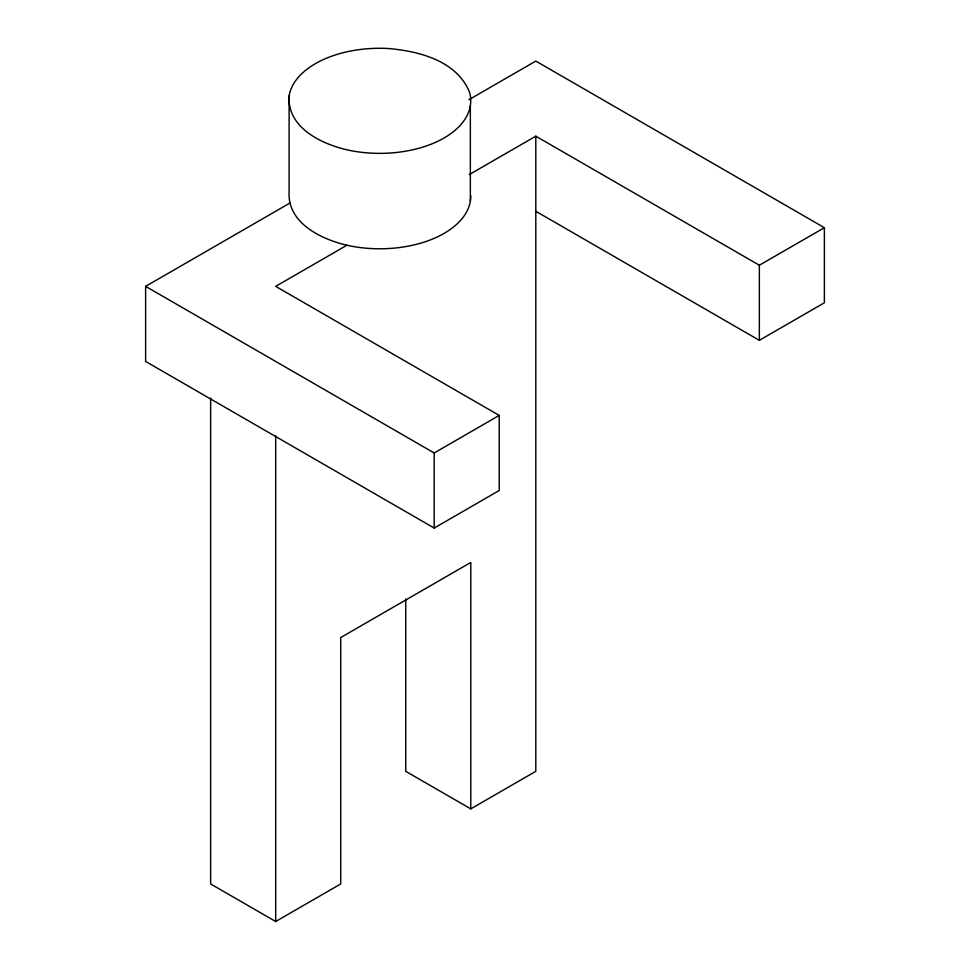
<?xml version="1.0" encoding="UTF-8"?>
<svg xmlns="http://www.w3.org/2000/svg" width="970" height="970" viewBox="0 0 970 970"><rect width="100%" height="100%" fill="white"/><g stroke="black" fill="none" stroke-linecap="round" stroke-linejoin="round"><path stroke-width="1.45" d="M347.005 245.18L275.686 286.356L499.223 415.415L499.223 490.505L434.196 528.056L145.621 361.446L145.621 286.356L289.885 203.069M468.922 99.704L535.804 61.086L824.379 227.695L824.379 302.785L759.352 340.325L535.804 211.266M469.371 174.527L535.804 136.176L759.352 265.234L824.379 227.695M145.621 286.356L434.196 452.966L499.223 415.415M210.648 398.064L210.648 883.961L275.686 921.5L340.712 883.961L340.712 637.557L470.777 562.467L470.777 808.871L535.804 771.32L535.804 136.176M470.777 808.871L405.739 771.32L405.739 598.999M289.108 95.945C287.011 127.858 321.761 144.154 348.133 150.095A91.01 52.538 0 0 0 469.444 91.98C456.409 60.589 418.931 51.131 388.158 48.5A91.01 52.538 0 0 0 289.108 95.945L289.108 191.381C287.011 223.294 321.761 239.59 348.133 245.519A91.01 52.538 0 0 0 470.729 195.625M759.352 265.234L759.352 340.325M470.353 105.681L470.353 201.117M434.196 452.966L434.196 528.056M275.686 435.615L275.686 921.5"/></g></svg>
